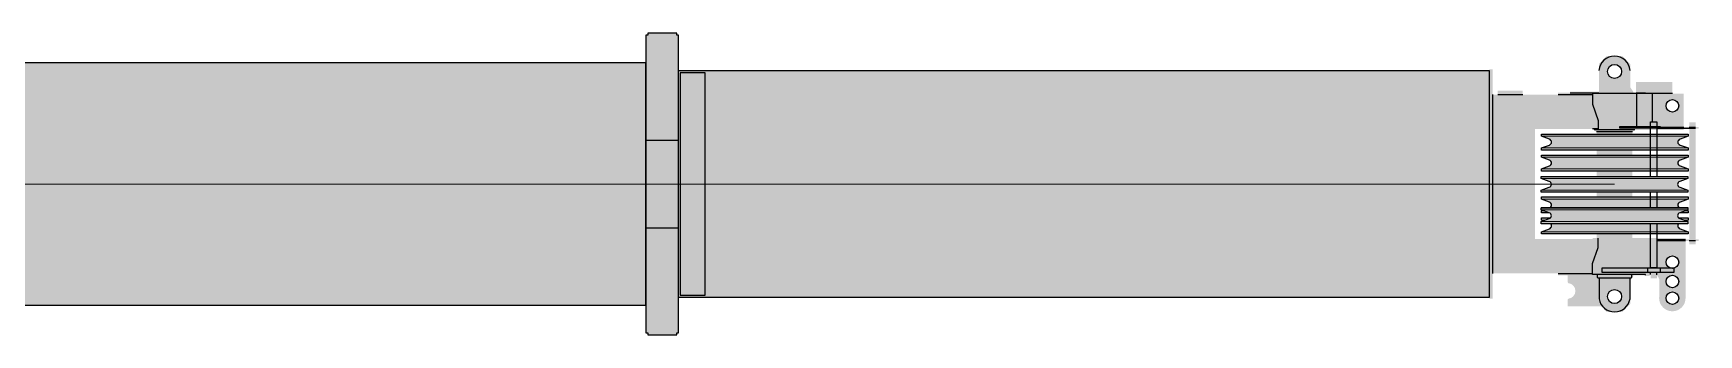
# Model space of a CAD drawing. Header units: millimetres. Extents: x -20671 to 76988, y -14746 to 75470.
# Drawn here: x 11001 to 16324, y -10771 to -9807 of the extents above; entities that cross this region are included whole.
import ezdxf

# ---------------------------------------------------------------- set-up
doc = ezdxf.new("R2010")
doc.units = ezdxf.units.MM
doc.set_wipeout_variables(frame=1)
doc.layers.add('Техника LTM 1160-5.2', color=250, linetype='Continuous')
doc.layers.add('Техника LTM 1160-5.2 Штрих', color=7, linetype='Continuous', true_color=0xffe79e)

# ---------------------------------------------------------------- blocks, each defined once
blk = doc.blocks.new('LTM 1160-5.2--20230729.074621')
at = {"color": 0, "linetype": 'ByBlock', "lineweight": -2, "ltscale": 30, "transparency": 16777216}
blk.add_wipeout([(253.9999999999855, 31.5), (253.9999999999273, 23.056814438217714), (226.21622752439006, 11.548399064959085), (226.21622752439006, 11.548399064959085), (220.60656082058833, 6.94452460943927), (218.49999999999127, 8.679421625856776e-10), (220.60656082111345, -6.944524607544224), (226.21622752526315, -11.548399062639874), (226.21622752526315, -11.548399062639874), (253.9999999999273, -23.056814438217828), (253.9999999999855, -31.5), (5.684341886080802e-14, -31.5), (-253.9999999999854, -31.5), (-253.99999999992718, -23.056814438217828), (-226.21622752526304, -11.548399062639874), (-226.21622752526304, -11.548399062639874), (-220.60656082111333, -6.944524607544224), (-218.49999999999116, 8.679421625856776e-10), (-220.60656082058821, 6.94452460943927), (-226.21622752438995, 11.548399064959085), (-226.21622752438995, 11.548399064959085), (-253.99999999992718, 23.056814438217714), (-253.9999999999854, 31.5), (5.684341886080802e-14, 31.5)], dxfattribs=at)
at = {"layer": 'Техника LTM 1160-5.2 Штрих', "ltscale": 30, "transparency": 16777216}
h = blk.add_hatch(color=256, dxfattribs=at)
h.dxf.hatch_style = 1
h.set_gradient(color1=(132, 132, 132), tint=1, name='CYLINDER')
edge = h.paths.add_edge_path()
edge.add_line((0, 31.5), (253.9999999999854, 31.5))
edge.add_line((253.9999999999854, 31.5), (253.9999999999272, 23.05681443821777))
edge.add_line((253.9999999999272, 23.05681443821777), (226.21622752439, 11.54839906495909))
edge.add_arc((231.000000001994, 1.340443931529807e-09), 12.50000000200278, 112.5011389862926, 247.4988610180393)
edge.add_line((226.2162275252631, -11.54839906263987), (253.9999999999272, -23.05681443821777))
edge.add_line((253.9999999999272, -23.05681443821777), (253.9999999999854, -31.5))
edge.add_line((253.9999999999854, -31.5), (0, -31.5))
edge.add_line((0, -31.5), (-253.9999999999854, -31.5))
edge.add_line((-253.9999999999854, -31.5), (-253.9999999999272, -23.05681443821777))
edge.add_line((-253.9999999999272, -23.05681443821777), (-226.2162275252631, -11.54839906263987))
edge.add_arc((-231.000000001994, 1.340443931529807e-09), 12.50000000200278, 292.5011389819608, 427.4988610137075)
edge.add_line((-226.21622752439, 11.54839906495909), (-253.9999999999272, 23.05681443821777))
edge.add_line((-253.9999999999272, 23.05681443821777), (-253.9999999999854, 31.5))
edge.add_line((-253.9999999999854, 31.5), (0, 31.5))
at = {"color": 0, "linetype": 'ByBlock', "lineweight": -2, "ltscale": 30, "transparency": 16777216}
blk.add_lwpolyline([(0, 31.5), (253.9999999999854, 31.5), (253.9999999999272, 23.05681443821777), (226.21622752439, 11.54839906495909, 0.668164260882119), (226.2162275252631, -11.54839906263987), (253.9999999999272, -23.05681443821777), (253.9999999999854, -31.5), (0, -31.5), (-253.9999999999854, -31.5), (-253.9999999999272, -23.05681443821777), (-226.2162275252631, -11.54839906263987, 0.668164260882119), (-226.21622752439, 11.54839906495909), (-253.9999999999272, 23.05681443821777), (-253.9999999999854, 31.5)], format="xyb", close=True, dxfattribs=at)
at = {"color": 0, "linetype": 'ByBlock', "lineweight": 9, "ltscale": 30, "transparency": 16777216}
for points in [[(-253.9999999999272, 23.05681443821777), (253.9999999999272, 23.05681443821777)], [(253.9999999999272, -23.05681443821777), (-253.9999999999272, -23.05681443821777)]]:
    blk.add_lwpolyline(points, dxfattribs=at)
blk = doc.blocks.new('LTM 1160-5.2--20230312.210725')
at = {"color": 0, "linetype": 'ByBlock', "lineweight": -2, "ltscale": 30, "transparency": 16777216}
for p, q in [((-98.70536323035776, 292), (-98.70536323035776, 289.0000000001164)), ((-98.70536323035776, 289.0000000001164), (69.9791042846773, 289.0000000001164))]:
    blk.add_line(p, q, dxfattribs=at)
for points in [[(55.00000000001455, 289.0000000001164), (55.00000000001455, 298), (53.00000000001455, 300), (49.5, 300), (49.49999999976717, 367.053367991437, 0.8474067072479762), (-49.49999999978172, 367.053367991437), (-49.50000000001455, 300), (-53.00000000001455, 300), (-55, 298), (-54.99999999998545, 289.0000000001164)], [(-50.00000000001467, -363.0672242390283, 0.9186555152229735), (49.99999999999989, -363.0672242387955)]]:
    blk.add_lwpolyline(points, format="xyb", dxfattribs=at)
for points in [[(-189.8595878941269, 283.0000000001164), (39.91879684505693, 283.0000000001164), (39.91879684505693, 268.0000000001164), (-189.8595878941269, 268.0000000001164), (-189.8595878941269, 283.0000000001164)], [(-145.365586143962, 268.0000000001164), (-145.365586143962, 283.0000000001164)], [(-135.365586144384, 290.9329367971513), (-135.3655861439765, 283.0000000001164)], [(-115.3655861439765, 289.0000000001164), (-115.3655861439765, 283.0000000001164)], [(-105.365586143962, 268.0000000001164), (-105.365586143962, 283.0000000001164)], [(49.5, 300), (-49.50000000001455, 300)], [(180.2945955575269, 286), (69.99999999998545, 286)], [(389.9999999999999, -285.9999999997672), (389.9999999999999, 286)], [(-120.1050513810043, -289), (-120.1050513810043, -198.5)], [(-185.0000000001602, -288.9999999998836), (-98.70536323035788, -288.9999999998836)], [(142.1625339090823, -291.9999999998836), (50.00000000001444, -291.9999999998836)], [(180.2945955575268, -285.9999999997672), (69.99999999998533, -285.9999999997672)], [(373.1010151954105, -286), (293.101015195425, -285.9999999997672)]]:
    blk.add_lwpolyline(points, dxfattribs=at)
for centre, radius in [((-185.0000000000728, 365.0000000001164), 20), ((0, 360), 22.5), ((-185.0000000000728, 312.0000000001164), 20), ((-185.0000000000728, 250.0000000001164), 20), ((0, 0), 20), ((-185.0000000000729, -249.9999999998836), 20), ((-1.466560206608847e-11, -360), 22.5)]:
    blk.add_circle(centre, radius, dxfattribs=at)
at = {"color": 0, "linetype": 'ByBlock', "lineweight": -2, "ltscale": 30, "transparency": 16777216, "xscale": 0.9229999999999999, "yscale": 0.8095238095238095, "zscale": 0.8095238095238095}
blk.add_blockref('LTM 1160-5.2--20230729.074621', (-0.5580000000192058, -134), dxfattribs=at)
at = {"color": 0, "linetype": 'ByBlock', "lineweight": -2, "ltscale": 30, "transparency": 16777216}
for points in [[(-258.998535636929, -176.9999999998836), (-135.3655861439912, -176.9999999998836)], [(-238.9985356369144, -181.9999999998836), (-258.6439501645365, -181.9999999998836)], [(-145.3655861439912, -181.9999999998836), (-221.0000000000729, -181.9999999998836)], [(-135.3655861439767, -179), (-115.3655861439621, -179)], [(-115.3655861439621, -184), (-135.3655861439912, -184)], [(-69.00000000014563, -291.9999999998836), (-98.70536323035788, -291.9999999998836), (-98.70536323035788, -288.9999999998836), (69.99999999998533, -288.9999999998836), (69.9999999940045, -255.4659526365576), (52.49352266413905, -202.5748583067907), (52.49352266408084, -176), (69.99999999998533, -175.9999999998836)], [(-70.00000000001467, -289), (-70.00000000001467, -184)], [(-64.99999999996044, -172.9999999999459), (64.99999999998533, -173)], [(57.15000000000862, -168), (-57.15000000000884, -168)]]:
    blk.add_lwpolyline(points, dxfattribs=at)
at = {"color": 0, "linetype": 'ByBlock', "lineweight": -2, "ltscale": 30, "transparency": 16777216, "xscale": 0.9229999999999999, "yscale": 0.8095238095238095, "zscale": 0.8095238095238095}
for p in [(-0.5580000000190921, 67), (-0.5580000000192058, -67)]:
    blk.add_blockref('LTM 1160-5.2--20230729.074621', p, dxfattribs=at)
at = {"color": 0, "linetype": 'ByBlock', "lineweight": -2, "ltscale": 30, "transparency": 16777216}
blk.add_lwpolyline([(-235.0000000000146, 76), (234.9999999999854, 76)], dxfattribs=at)
at = {"color": 0, "linetype": 'ByBlock', "lineweight": -2, "ltscale": 30, "transparency": 16777216, "xscale": 0.9229999999999999, "yscale": 0.8095238095238095, "zscale": 0.8095238095238095}
blk.add_blockref('LTM 1160-5.2--20230729.074621', (-0.5580000000190921, 134), dxfattribs=at)
at = {"layer": 'Техника LTM 1160-5.2 Штрих', "ltscale": 30, "transparency": 16777216}
h = blk.add_hatch(color=256, dxfattribs=at)
h.dxf.hatch_style = 1
edge = h.paths.add_edge_path()
edge.add_line((400.0000000000144, -366.5), (400.0000000000145, 366.5))
edge.add_line((400.0000000000145, 366.5), (390.0000000000145, 366.5))
edge.add_line((390.0000000000145, 366.5), (389.9999999999999, 286))
edge.add_line((389.9999999999999, 286), (180.2945955575269, 286))
edge.add_line((180.2945955575269, 286), (180.2945955575269, 292))
edge.add_line((180.2945955575269, 292), (149.9999999999854, 292))
edge.add_line((149.9999999999854, 292), (149.9999999999854, 314.1611781859538))
edge.add_line((149.9999999999854, 314.1611781859538), (147.3214285716676, 317.1439090945933))
edge.add_arc((149.9999999999999, 342.000000000116), 25.00000000000574, 96.15063982799228, 263.84936017261145, ccw=False)
edge.add_line((147.3214285714056, 366.8560909056105), (149.9999999999854, 369.8388218142791))
edge.add_line((149.9999999999854, 369.8388218142791), (150, 391.0000000001164))
edge.add_line((150, 391.0000000001164), (42.99999999988358, 391.0000000001164))
edge.add_line((42.99999999988358, 391.0000000001164), (24.99999999998545, 409))
edge.add_line((24.99999999998545, 409), (-24.99999999998545, 409))
edge.add_line((-24.99999999998545, 409), (-50.00000000001455, 384))
edge.add_line((-50.00000000001455, 384), (-50, 309.832396974205))
edge.add_line((-50, 309.832396974205), (-59.9324940705992, 295.0274865793763))
edge.add_line((-59.9324940705992, 295.0274865793763), (-59.99999999998545, 292))
edge.add_line((-59.99999999998545, 292), (-98.70536323035776, 292))
edge.add_line((-98.70536323035776, 292), (-98.70536323035776, 294.0000000001164))
edge.add_line((-98.70536323035776, 294.0000000001164), (-112.7072921856161, 294.0000000001164))
edge.add_line((-112.7072921856161, 294.0000000001164), (-112.7072921856161, 289.0000000001164))
edge.add_line((-112.7072921856161, 289.0000000001164), (-115.3655861439765, 289.0000000001164))
edge.add_line((-115.3655861439765, 289.0000000001164), (-115.3655861439765, 301.5))
edge.add_line((-115.3655861439765, 301.5), (-135.3655861439765, 301.5))
edge.add_line((-135.3655861439765, 301.5), (-135.365586144384, 290.9329367971513))
edge.add_line((-135.365586144384, 290.9329367971513), (-143.0000000000728, 304.0000000001164))
edge.add_line((-143.0000000000728, 304.0000000001164), (-143.0000000000728, 358.4633767624618))
edge.add_arc((-184.7654511779226, 364.7457983191414), 42.23531381089992, 351.4456174481888, 539.6551518128807)
edge.add_line((-227.0000000000728, 365.0000000001164), (-227.0000000000728, 182.0000000001164))
edge.add_line((-227.0000000000728, 182.0000000001164), (-238.9985356369143, 182.0000000001164))
edge.add_line((-238.9985356369143, 182.0000000001164), (-238.9985356369143, 193))
edge.add_line((-238.9985356369143, 193), (-258.9985356369143, 193))
edge.add_line((-258.9985356369143, 193), (-258.9985356369143, 182.0000000001164))
edge.add_line((-258.9985356369143, 182.0000000001164), (-268.9985356369289, 182.0000000001164))
edge.add_line((-268.9985356369289, 182.0000000001164), (-268.9985356369289, 177.0000000001164))
edge.add_line((-268.9985356369289, 177.0000000001164), (-227.0000000000728, 177.0000000001164))
edge.add_line((-227.0000000000728, 177.0000000001164), (-227.0000000000728, 173.0000000001164))
edge.add_line((-227.0000000000728, 173.0000000001164), (69.9791042846773, 173.0000000001164))
edge.add_line((69.9791042846773, 173.0000000001164), (70, 176.0000000001164))
edge.add_line((70, 176.0000000001164), (254.1983185376011, 176.0000000001164))
edge.add_line((254.1983185376011, 176.0000000001164), (254.198318537601, -175.9999999998836))
edge.add_line((254.198318537601, -175.9999999998836), (69.99999999998533, -175.9999999998836))
edge.add_line((69.99999999998533, -175.9999999998836), (69.99999999998533, -173))
edge.add_line((69.99999999998533, -173), (64.99999999998533, -173))
edge.add_line((64.99999999998533, -173), (59.99999999998533, -168))
edge.add_line((59.99999999998533, -168), (57.15000000000862, -168))
edge.add_line((57.15000000000862, -168), (57.15000000000873, 173.0000000001164))
edge.add_line((57.15000000000873, 173.0000000001164), (-57.15000000000873, 173.0000000001164))
edge.add_line((-57.15000000000873, 173.0000000001164), (-57.15000000000884, -168))
edge.add_line((-57.15000000000884, -168), (-59.98208938687469, -168))
edge.add_line((-59.98208938687469, -168), (-64.99999999996044, -172.9999999999459))
edge.add_line((-64.99999999996044, -172.9999999999459), (-221.0000000000729, -172.9999999998836))
edge.add_line((-221.0000000000729, -172.9999999998836), (-221.0000000000729, -176.9999999998836))
edge.add_line((-221.0000000000729, -176.9999999998836), (-238.998535636929, -176.9999999998836))
edge.add_line((-238.998535636929, -176.9999999998836), (-238.9985356369289, 177.0000000001164))
edge.add_line((-238.9985356369289, 177.0000000001164), (-258.9985356369289, 177.0000000001164))
edge.add_line((-258.9985356369289, 177.0000000001164), (-258.998535636929, -176.9999999998836))
edge.add_line((-258.998535636929, -176.9999999998836), (-268.9985356369435, -176.9999999998836))
edge.add_line((-268.9985356369435, -176.9999999998836), (-268.9985356369435, -181.9999999998836))
edge.add_line((-268.9985356369435, -181.9999999998836), (-258.9985356369144, -181.9999999998836))
edge.add_line((-258.9985356369144, -181.9999999998836), (-258.9985356369144, -197))
edge.add_line((-258.9985356369144, -197), (-238.9985356369144, -197))
edge.add_line((-238.9985356369144, -197), (-238.9985356369144, -181.9999999998836))
edge.add_line((-238.9985356369144, -181.9999999998836), (-221.0000000000729, -181.9999999998836))
edge.add_line((-221.0000000000729, -181.9999999998836), (-221.0000000000729, -288.9999999998836))
edge.add_line((-221.0000000000729, -288.9999999998836), (-185.0000000001602, -288.9999999998836))
edge.add_line((-185.0000000001602, -288.9999999998836), (-185.0000000000438, -326))
edge.add_line((-185.0000000000438, -326), (-69.00000000004377, -326))
edge.add_line((-69.00000000004377, -326), (-69.00000000014563, -291.9999999998836))
edge.add_line((-69.00000000014563, -291.9999999998836), (-60.00000000000011, -291.9999999998836))
edge.add_line((-60.00000000000011, -291.9999999998836), (-59.93249407059932, -295.0274865792599))
edge.add_line((-59.93249407059932, -295.0274865792599), (-50.00000000000011, -309.8323969740886))
edge.add_line((-50.00000000000011, -309.8323969740886), (-50.00000000001467, -383.9999999998836))
edge.add_line((-50.00000000001467, -383.9999999998836), (-24.99999999998556, -408.9999999998836))
edge.add_line((-24.99999999998556, -408.9999999998836), (24.99999999998533, -408.9999999998836))
edge.add_line((24.99999999998533, -408.9999999998836), (49.99999999999989, -383.9999999998836))
edge.add_line((49.99999999999989, -383.9999999998836), (49.99999999999989, -295))
edge.add_line((49.99999999999989, -295), (142.1625339090823, -295))
edge.add_line((142.1625339090823, -295), (142.1625339090823, -291.9999999998836))
edge.add_line((142.1625339090823, -291.9999999998836), (180.2945955575268, -291.9999999998836))
edge.add_line((180.2945955575268, -291.9999999998836), (180.2945955575268, -285.9999999997672))
edge.add_line((180.2945955575268, -285.9999999997672), (293.101015195425, -285.9999999997672))
edge.add_line((293.101015195425, -285.9999999997672), (293.3581409674661, -298))
edge.add_line((293.3581409674661, -298), (373.1010151954105, -298))
edge.add_line((373.1010151954105, -298), (373.1010151954105, -286))
edge.add_line((373.1010151954105, -286), (389.9999999999999, -285.9999999997672))
edge.add_line((389.9999999999999, -285.9999999997672), (389.9999999999999, -366.5))
edge.add_line((389.9999999999999, -366.5), (400.0000000000144, -366.5))
edge = h.paths.add_edge_path(flags=16)
edge.add_arc((-185.0000000000728, 250.0000000001164), 20, 0, 360)
edge = h.paths.add_edge_path(flags=16)
edge.add_arc((-185.0000000000728, 312.0000000001164), 20, 0, 360)
edge = h.paths.add_edge_path(flags=16)
edge.add_arc((-185.0000000000728, 365.0000000001164), 20, 0, 360)
edge = h.paths.add_edge_path(flags=16)
edge.add_arc((0, 360), 22.5, 0, 360)
edge = h.paths.add_edge_path(flags=16)
edge.add_arc((-1.466560206608847e-11, -360), 22.5, 0, 360)
edge = h.paths.add_edge_path(flags=16)
edge.add_arc((-185.0000000000729, -249.9999999998836), 20, 0, 360)
at = {"color": 0, "linetype": 'ByBlock', "lineweight": -2, "ltscale": 30, "transparency": 16777216}
for points in [[(-17.23156746548204, -184), (-115.3655861439621, -184), (-115.3655861439621, -198.5), (-135.3655861439767, -198.5), (-135.3655861439912, -184), (-145.3655861439767, -184), (-145.3655861439767, -179), (-135.3655861439767, -179), (-135.3655861439765, 268.0000000001164), (-115.365586143962, 268.0000000001164), (-115.3655861439621, -179), (-17.23156746548204, -179), (-17.23156746548204, -184)], [(69.9791042846773, 289.0000000001164), (69.9791042846773, 254.0894750956213), (52.4935226640373, 202.5748583067907), (52.4935226640373, 173.0000000001164)], [(-258.9985356369143, 182.0000000001164), (-238.9985356369143, 182.0000000001164)], [(-227.0000000000728, 182.0000000001164), (-135.3655861439911, 182.0000000001164)], [(-135.3655861439911, 177.0000000001164), (-227.0000000000728, 177.0000000001164)]]:
    blk.add_lwpolyline(points, dxfattribs=at)
at = {"color": 0, "linetype": 'ByBlock', "lineweight": -2, "ltscale": 30, "transparency": 16777216, "xscale": 0.9229999999999999, "yscale": 0.8095238095238095, "zscale": 0.8095238095238095}
for p in [(-1.455191522836685e-11, 101.5), (-1.466560206608847e-11, 1.125)]:
    blk.add_blockref('LTM 1160-5.2--20230729.074621', p, dxfattribs=at)
blk = doc.blocks.new('LTM 1160-5.2--20230312.205345')
at = {"color": 0, "linetype": 'ByBlock', "lineweight": -2, "ltscale": 30, "transparency": 16777216}
blk.add_wipeout([(-122.49998393330321, 354.9999997394041), (-122.4999836509524, -355.0000002605957), (-42.4999836509524, -354.9999997394043), (-42.49998393330321, 355.0000002605957)], dxfattribs=at)
blk.add_wipeout([(-31.499983792112452, -475.9971691731504), (-31.499983792112452, -482.00000048891536), (61.500016207846166, -482.00000048888614), (61.500016207846166, -475.9971691731214), (67.50001620785054, -475.9971691731214), (67.50001620785042, 475.9971681952325), (61.500016207846045, 475.9971681952325), (61.500016207846045, 481.99999951099744), (-31.49998379211257, 481.9999995109682), (-31.49998379211257, 475.9971681952034), (-37.49998379211701, 475.9971681952034), (-37.499983792116886, -475.9971691731504)], dxfattribs=at)
at = {"layer": 'Техника LTM 1160-5.2 Штрих', "ltscale": 30, "transparency": 16777216}
h = blk.add_hatch(color=256, dxfattribs=at)
h.dxf.hatch_style = 1
h.paths.add_polyline_path([(-37.49998379212047, -475.997169173148), (-31.49998379212047, -475.997169173148), (-31.49998379212047, -482.0000004889152), (61.50001620785042, -482.0000004888861), (61.50001620785042, -475.9971691731189), (67.50001620785042, -475.9971691731189), (67.50001620785042, 475.9971681952302), (61.50001620785042, 475.9971681952302), (61.50001620785042, 481.9999995109974), (-31.49998379212047, 481.9999995109683), (-31.49998379212047, 475.9971681952011), (-37.49998379212047, 475.9971681952011)])
h = blk.add_hatch(color=256, dxfattribs=at)
h.dxf.hatch_style = 1
h.set_gradient(color1=(173, 173, 173), tint=1, name='CYLINDER')
h.paths.add_polyline_path([(-42.49998393330316, 355.0000002605957), (-122.4999839333032, 354.9999997394043), (-122.4999836509523, -355.0000002605957), (-42.49998365095234, -354.9999997394043)])
at = {"color": 0, "linetype": 'ByBlock', "lineweight": -2, "ltscale": 30, "transparency": 16777216}
for points in [[(-37.49998379212047, -475.997169173148), (-31.49998379212047, -475.997169173148), (-31.49998379212047, -482.0000004889152), (61.50001620785042, -482.0000004888861), (61.50001620785042, -475.9971691731189), (67.50001620785042, -475.9971691731189), (67.50001620785042, 475.9971681952302), (61.50001620785042, 475.9971681952302), (61.50001620785042, 481.9999995109974), (-31.49998379212047, 481.9999995109683), (-31.49998379212047, 475.9971681952011), (-37.49998379212047, 475.9971681952011)], [(-42.49998393330316, 355.0000002605957), (-122.4999839333032, 354.9999997394043), (-122.4999836509523, -355.0000002605957), (-42.49998365095234, -354.9999997394043)]]:
    blk.add_lwpolyline(points, close=True, dxfattribs=at)
for points in [[(67.50001620786497, 140.3066901499988), (-37.49998379214958, 140.3066901499988)], [(67.50001620786497, -140.3066911278875), (-37.49998379214958, -140.3066911278875)]]:
    blk.add_lwpolyline(points, dxfattribs=at)
blk = doc.blocks.new('LTM 1160-5.2- План')
at = {"color": 0, "linetype": 'ByBlock', "lineweight": -2, "ltscale": 30, "transparency": 16777216}
blk.add_wipeout([(-15654.99999999998, 421.5), (-15654.99999999998, -301.5), (1000.0000000000091, -301.5), (1000.0000000000091, 421.5)], dxfattribs=at)
at = {"layer": 'Техника LTM 1160-5.2 Штрих', "ltscale": 30, "true_color": 0xadadad, "transparency": 16777216}
h = blk.add_hatch(color=253, dxfattribs=at)
h.dxf.hatch_style = 1
h.paths.add_polyline_path([(-15654.99999999998, 421.5), (-15654.99999999998, -301.5), (1000, -301.5), (1000, 421.5)])
at = {"color": 0, "linetype": 'ByBlock', "lineweight": -2, "ltscale": 30, "transparency": 16777216}
blk.add_lwpolyline([(-15654.99999999998, 421.5), (-15654.99999999998, -301.5), (1000, -301.5), (1000, 421.5)], close=True, dxfattribs=at)
blk.add_blockref('LTM 1160-5.2--20230312.210725', (-16055, 60), dxfattribs=at)
blk.add_wipeout([(-12958.73169290319, 448), (-12958.73169290319, -328), (1000, -328), (1000, 448)], dxfattribs=at)
at = {"layer": 'Техника LTM 1160-5.2 Штрих', "ltscale": 30, "true_color": 0xadadad, "transparency": 16777216}
h = blk.add_hatch(color=253, dxfattribs=at)
h.dxf.hatch_style = 1
h.paths.add_polyline_path([(-12958.73169290319, 448), (-12958.73169290319, -328), (1000, -328), (1000, 448)])
at = {"color": 0, "linetype": 'ByBlock', "lineweight": -2, "ltscale": 30, "transparency": 16777216}
blk.add_lwpolyline([(-12958.73169290319, 448), (-12958.73169290319, -328), (1000, -328), (1000, 448)], close=True, dxfattribs=at)
blk.add_blockref('LTM 1160-5.2--20230312.205345', (-13026.23148952755, 60), dxfattribs=at)
at = {"color": 0, "linetype": 'ByBlock', "lineweight": 5, "ltscale": 30, "transparency": 16777216}
blk.add_lwpolyline([(3.637978807091713e-12, 60), (-16055, 60)], dxfattribs=at)

msp = doc.modelspace()

# ---------------------------------------------------------------- block references
at = {"layer": 'Техника LTM 1160-5.2', "rotation": 180}
msp.add_blockref('LTM 1160-5.2- План', (0, -10229.44297974836), dxfattribs=at)

doc.saveas('drawing.dxf')
